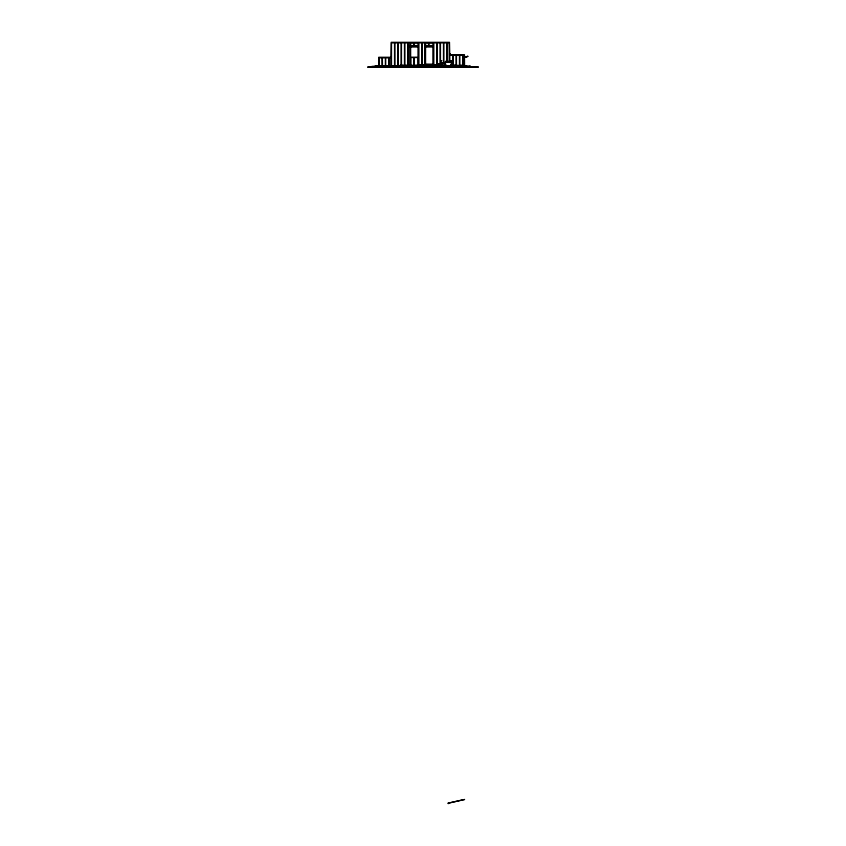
<?xml version="1.0" encoding="UTF-8"?>
<svg xmlns="http://www.w3.org/2000/svg" width="846" height="846" viewBox="0 0 846 846"><rect width="100%" height="100%" fill="white"/><g stroke="black" fill="none" stroke-linecap="round" stroke-linejoin="round"><path stroke-width="1.27" d="M372.113 66.231C371.479 67.469 375.275 65.015 377.327 66.231L377.147 66.961L377.327 66.231M388.113 66.845L375.825 66.136L388.113 66.538L387.14 66.802M401.152 66.379L391.085 66.348L391.18 67.13L408.491 67.109M392.428 66.781C381.451 66.21 394.966 66.263 391.761 66.781C388.325 65.184 401.025 69.256 398.149 66.252M390.831 66.189L391.18 66.855L398.519 66.961M414.445 66.432L417.977 67.056L410.659 66.993L410.659 66.2M417.977 67.056L417.977 66.263L411.886 66.21M418.664 66.348L418.167 67.088M421.731 66.781L420.081 66.559M423.529 67.088L422.767 67.088M427.262 66.781L421.615 66.358L424.755 66.823M425.697 67.088L425.644 66.369M426.87 67.088L426.966 66.369M432.02 67.088L431.999 66.749M434.506 67.088L436.187 67.088L436.176 66.358L434.484 65.47M445.726 61.377L451.891 61.853L445.726 61.377L444.33 65.84L464.073 67.088L464.422 65.914L450.855 65.057L464.422 65.999M449.871 66.94L448.517 67.088L449.469 66.781M449.628 67.088L449.628 66.379L438.418 66.728M451.605 66.358L451.489 66.961M458.363 67.088L438.418 66.57L438.418 67.109L449.638 66.929L438.704 67.098M458.5 66.58L464.581 66.464L378.945 67.098L464.591 66.771C463.576 67.701 450.622 66.601 464.57 67.13L464.454 54.757L449.501 54.757M465.025 66.506L436.631 67.056L451.912 66.95M465.638 66.961L478.254 66.961M466.157 67.088L466.104 66.358L463.65 66.274M392.428 66.474L378.627 66.686L391.095 66.326L400.105 67.088L390.418 66.623L394.881 66.358L394.828 42.924L397.842 42.924L397.842 66.337M391.095 66.644L390.418 66.623M390.418 66.316L400.105 67.088M407.402 67.098L409.686 66.781L407.402 66.781M453.583 66.718L465.141 66.929M459.59 67.088L460.182 67.088M426.077 65.607L428.362 66.263L428.362 66.982L426.067 66.337M425.623 65.893L409.675 66.252L420.578 65.554L420.578 66.094L425.644 66.21L425.57 67.014L432.623 66.961M386.453 66.284L386.453 67.003L447.153 66.982M454.873 66.411L462.72 66.876L453.646 66.379M383.28 66.411L390.26 66.887L380.689 66.316M381.176 66.295L381.26 66.982M382.477 66.665L382.371 57.877L385.385 57.877L385.385 66.337L382.371 66.337L384.359 67.088M383.65 67.088L384.359 66.771M425.157 66.834L424.11 66.369M470.048 66.041L469.837 66.771L470.048 66.041L460.224 65.702M390.292 66.887L391.053 65.914L390.598 66.887L390.292 66.157M390.598 66.887L390.609 66.168M420.409 65.48L443.431 65.777L420.409 65.174M425.612 66.718L432.909 66.474L425.824 67.088L413.345 66.538L448.306 66.95L432.697 66.749M413.683 67.088L415.682 66.644M414.963 66.644L415.672 66.961M424.47 67.088L426.014 66.781L422.503 66.485M425.189 67.088L423.212 66.485M434.675 66.157L436.631 66.739M390.989 67.077L398.477 66.982L391 66.887M413.345 66.538L433.522 67.003M422.112 67.088L422.059 66.464L420.811 66.612M422.302 66.675L421.615 66.358M432.666 66.876L431.862 66.464M432.845 66.993L448.126 66.601L432.729 66.453M388.811 66.876L389.551 66.58L388.42 66.665M429.07 66.971L429.081 66.242L433.681 65.861M391.18 66.771L413.525 66.94L377.834 67.088M414.487 67.109L415.196 66.792L412.795 66.432M438.503 66.443L440.925 67.109L436.578 66.263M440.925 67.109L437.287 66.274L443.886 66.094L445.155 66.866L443.886 66.094M440.206 67.098L437.784 66.432M390.112 66.876L392.597 67.014M392.565 67.183L390.08 67.046M428.975 67.077L429.557 66.728L416.021 66.485L431.344 67.088L429.271 66.781M427.431 66.4L426.151 66.39M424.946 66.115L432.962 66.337L424.956 65.808M410.151 64.772C405.742 69.245 412.203 64.582 409.422 64.751L408.079 67.088L393.654 65.999L408.079 67.088M407.497 67.077L409.422 64.751M408.512 66.897L388.578 67.088L408.512 66.813M464.517 66.823L466.104 66.358L463.65 66.369M463.386 66.686L467.563 67.12M464.073 66.707L464.137 55.381L463.1 55.381L463.1 66.337M466.876 67.098L463.397 66.379M410.659 66.993L417.987 67.088L412.087 66.358M418.717 66.326L419.849 67.046L422.069 66.771C413.757 63.482 427.769 67.669 419.13 67.088L417.977 66.263M468.06 66.654L463.894 66.009M456.692 66.453L466.009 66.919M465.289 67.098L460.002 66.464M410.754 66.506L417.956 66.728M432.623 67.088L432.729 66.242M384.475 66.707L385.025 66.464L383.809 66.274M383.756 66.58L384.317 66.348M450.855 65.142L451.891 61.769M418.548 66.686L411.219 67.035L417.755 65.946L417.67 57.56L414.297 57.56L414.297 66.03L417.776 66.252L411.272 66.496M437.456 66.21L453.636 66.274L453.149 67.024L433.237 67.067L433.723 66.305M388.293 66.252L388.874 66.993L448.073 66.961L388.832 67.088M410.416 66.517L417.522 66.781M387.204 66.654L388.113 66.538M422.852 67.098L424.258 66.221M415.703 66.432L409.401 66.792L412.689 66.527M409.464 67.088L414.878 66.443M410.194 66.781L398.392 66.612L398.952 66.707M451.235 66.39L449.268 66.665L451.024 66.39M462.053 65.523L458.458 65.914M463.703 57.242L467.87 56.344L464.147 57.761M463.703 57.528L467.87 56.344M445.927 64.497L437.689 66.644L435.246 64.899L449.374 61.367M409.401 66.792L413.218 66.326L415.185 67.109M413.155 66.654L433.512 65.628L413.176 66.76L392.946 66.686L413.123 66.517C421.72 66.39 409.559 65.586 413.493 66.422L404.959 66.485L412.214 66.496M448.116 803.192L464.539 799.491L448.116 803.192L448.264 803.7M445.874 62.741L436.885 64.359L452.98 60.552M436.885 64.359L453.297 60.827M448.348 62.192L453.297 61.113M401.459 66.4L408.29 66.358M419.13 67.088L421.551 66.411L414.836 66.802L421.498 66.728L420.716 66.39M419.88 66.728L422.059 66.464M441.02 66.379L441.147 67.088L444.837 66.4M441.147 67.088L441.295 66.326M431.428 66.686L440.121 66.771M439.402 67.035L431.428 66.993L449.744 66.453L431.449 67.077L439.106 67.088M433.395 65.195L426.046 66.221L433.395 65.195L426.395 66.697L425.284 64.793L426.056 65.819M413.176 66.76L413.726 66.675M432.962 65.724L433.512 65.628M425.337 66.474L413.535 67.109L417.501 66.326M454.757 66.369L452.758 66.538L453.646 66.697M425.654 66.263L425.104 66.337M420.187 66.073L416.518 66.506L420.176 65.766M393.411 66.707L396.203 66.422M393.422 67.014L397.239 66.284M458.426 65.607L462.117 65.174M451.267 66.697L453.763 66.39M440.607 66.242L432.993 65.893L440.607 65.935M432.993 66.21L434.59 67.003L445.155 66.771M381.567 66.781L385.977 66.379M381.588 67.098L389.424 66.358M431.481 66.316L431.545 67.046L431.746 66.295M431.545 67.046L438.82 66.369M404.822 65.798L400.147 65.322L410.109 65.597M400.169 65.628L410.13 65.903M409.675 66.252L410.289 66.2M420.578 65.554L419.796 65.946M409.697 66.559L410.31 66.517M416.941 66.316L421.308 66.02M410.141 66.866L416.369 66.316M419.616 66.432L418.051 66.548M377.824 66.95L464.687 67.003M367.873 67.088L378.585 66.929M416.962 66.623L421.329 66.337M417.755 65.946L417.776 66.252M420.578 66.094L421.276 65.745L419.891 65.65M438.069 67.098L449.089 66.39L438.069 67.098L438.746 66.771L437.615 66.474M448.517 67.088L464.2 67.13M409.506 66.062L408.079 64.497L407.37 64.846L408.66 66.781L393.305 66.422M407.37 64.846L409.527 66.379M416.507 66.189L417.215 66.157M391 66.792L401.871 66.263L391.011 67.109M460.013 66.781L460.636 66.432M465.374 66.633L466.009 66.601M390.471 66.993L397.44 66.897M398.403 66.697L404.441 66.422M464.655 66.274L458.12 66.379M421.001 66.411L417.342 66.697L417.818 66.94M380.679 66.623L381.165 66.601C379.04 66.993 384.147 66.771 380.446 66.548M422.27 65.449L442.934 64.846L422.63 65.47M401.871 66.263L401.226 66.284L401.882 66.58M424.872 66.897L415.904 66.337M425.305 65.523L425.601 64.782M377.771 66.771L389.964 66.559L377.781 67.088M397.25 66.601L396.52 66.295M426.046 66.221L430.582 66.559L429.535 66.263M425.083 64.708L434.114 64.571L424.893 64.465M404.843 67.088L422.492 66.665M455.698 66.728L464.666 66.591M404.959 66.485L412.689 66.612M390.471 67.151L397.451 67.056M395.791 65.882L396.002 66.612L395.791 65.882L428.023 65.079L404.6 65.65M434.167 65.47L434.981 65.428L434.178 66.2L434.167 65.47L436.176 66.358M395.791 66.612L413.493 66.422M434.484 66.2L434.664 65.428L437.234 66.358L437.245 67.088M413.535 66.792L415.354 66.781L413.535 67.109M461.366 66.422L450.104 66.316M436.631 67.056L451.669 66.908M399.439 66.781L400.105 66.771M426.384 66.623L427.431 66.305M450.897 66.792L448.687 66.326M454.598 66.316L455.751 66.369M415.354 66.781L414.635 66.781L415.354 67.098M410.384 66.369L410.87 67.098L410.701 66.369M446.868 66.411L450.675 67.088M445.102 66.041L439.931 66.041M442.521 66.348L445.102 66.348M433.237 66.971L453.149 67.024M391.19 57.253L378.733 57.253L378.733 67.109M425.876 64.603L428.89 64.603M429.197 64.603L432.57 64.603M411.981 66.03L413.99 66.03L413.99 57.56L410.976 57.56L410.976 66.03M397.387 66.348L399.904 66.348M428.362 66.263L428.668 66.982L426.395 66.697M411.23 66.337L422.355 66.348M462.011 66.337L466.157 66.358M378.733 66.665L464.496 66.337M475.96 66.781L369.892 67.088M367.746 67.088L478.254 67.088M411.008 66.506L413.123 66.422M420.832 66.485L444.235 66.496M465.173 66.781L448.369 66.802L465.173 67.098M409.686 66.781L408.956 66.781L409.675 67.088M421.615 66.665L422.725 66.665M424.068 66.517L424.755 66.517M390.514 65.713L393.157 65.724M390.514 65.798L393.157 65.819M411.875 66.348L417.977 66.4M432.993 65.893L440.322 65.967M388.282 66.559L447.153 66.675M413.683 66.771L414.403 66.781M386.453 67.003L386.749 66.284M436.568 66.57L437.287 66.58M440.206 66.781L440.925 66.792M412.732 66.411L425.675 66.57M429.081 66.242L428.774 66.961L433.67 66.591M393.401 66.422L408.755 66.781L393.654 65.999M466.886 66.792L467.574 66.813M394.225 66.337L393.644 66.316L404.092 66.644M409.411 65.057L410.141 65.079M426.141 66.697L427.42 66.718M408.047 66.422L408.766 66.443M460.224 66.422L470.048 66.76M400.147 65.322L407.116 65.576M411.78 66.432L417.702 66.654M410.426 66.823L417.702 66.961M410.395 67.088L410.86 66.369M414.836 66.802L415.619 67.141L414.847 67.109M375.825 66.136L387.944 66.665M415.904 66.485L424.872 67.056M459.304 66.443L465.501 66.908M457.929 66.453L465.49 66.993M463.872 66.326L468.05 66.961M384.264 66.654L384.972 66.771M447.587 66.4L450.897 67.098M393.591 66.887L392.724 66.887M424.755 66.348L426.077 66.95M434.178 66.2L436.187 67.088M426.321 66.337L427.59 67.014M420.081 66.252L420.97 67.098M450.188 61.864L451.817 63.101M435.246 64.899L437.689 66.644M436.885 64.085L437.202 64.645M425.284 64.793L426.077 66.548M411.653 66.348L411.019 66.369M436.927 66.358L436.938 67.088M435.87 66.358L435.88 67.088M410.553 66.369L410.553 67.098M462.794 66.337L462.794 55.381L459.78 55.381L459.78 65.121M459.463 65.121L459.463 55.381L456.459 55.381L456.459 65.121M456.142 65.121L456.142 55.381L453.128 55.381L453.128 65.121M452.822 65.121L452.822 55.381L449.808 55.381L449.808 61.472M449.755 54.757L449.501 42.3L391.19 42.3L390.937 57.253M449.184 62.435L449.184 42.924L447.111 42.924L447.111 62.435M446.804 62.435L446.804 42.924L443.79 42.924L443.79 62.435M443.473 62.435L443.473 42.924L440.47 42.924L440.47 63.736M440.153 63.736L440.153 42.924L437.139 42.924L437.139 65.036M436.832 65.036L436.832 42.924L433.818 42.924L433.818 65.036M432.888 47.027L432.888 64.285L425.57 64.285L425.57 47.027M424.629 65.036L424.629 42.924L422.239 42.924L422.239 66.337M421.932 66.337L421.932 42.924L418.918 42.924L418.918 66.337M417.987 47.027L417.987 57.253L410.659 57.253L410.659 47.027M409.728 65.036L409.728 42.924L408.121 42.924L408.121 65.036M407.804 65.036L407.804 42.924L404.8 42.924L404.8 65.036M404.483 65.036L404.483 42.924L401.469 42.924L401.469 65.036M401.163 65.036L401.163 42.924L398.149 42.924L398.149 66.337M394.522 66.337L394.522 42.924L391.508 42.924L391.508 66.337M449.575 53.668L450.294 54.007L449.575 53.668M390.598 66.781L391.328 67.088L390.598 66.781M441.623 60.658L440.999 60.975L441.623 60.658M405.794 66.474L405.097 66.792L405.794 66.474M413.673 43.231L410.659 43.231L410.659 45.568L413.673 45.568L413.673 43.231M417.987 43.231L413.99 43.231L413.99 45.568L417.987 45.568L417.987 43.231M428.573 43.231L425.57 43.231L425.57 45.568L428.573 45.568L428.573 43.231M432.888 43.231L428.89 43.231L428.89 45.568L432.888 45.568L432.888 43.231M418.294 45.885L410.352 45.885L410.352 47.027L418.294 47.027L418.294 45.885M433.194 45.885L425.252 45.885L425.252 47.027L433.194 47.027L433.194 45.885M382.054 57.877L379.05 57.877L379.05 66.337L382.054 66.337L382.054 57.877M388.705 57.877L385.691 57.877L385.691 66.337L388.705 66.337L388.705 57.877M390.884 57.877L389.012 57.877L389.012 66.337L390.884 66.337L390.884 57.877"/></g></svg>
